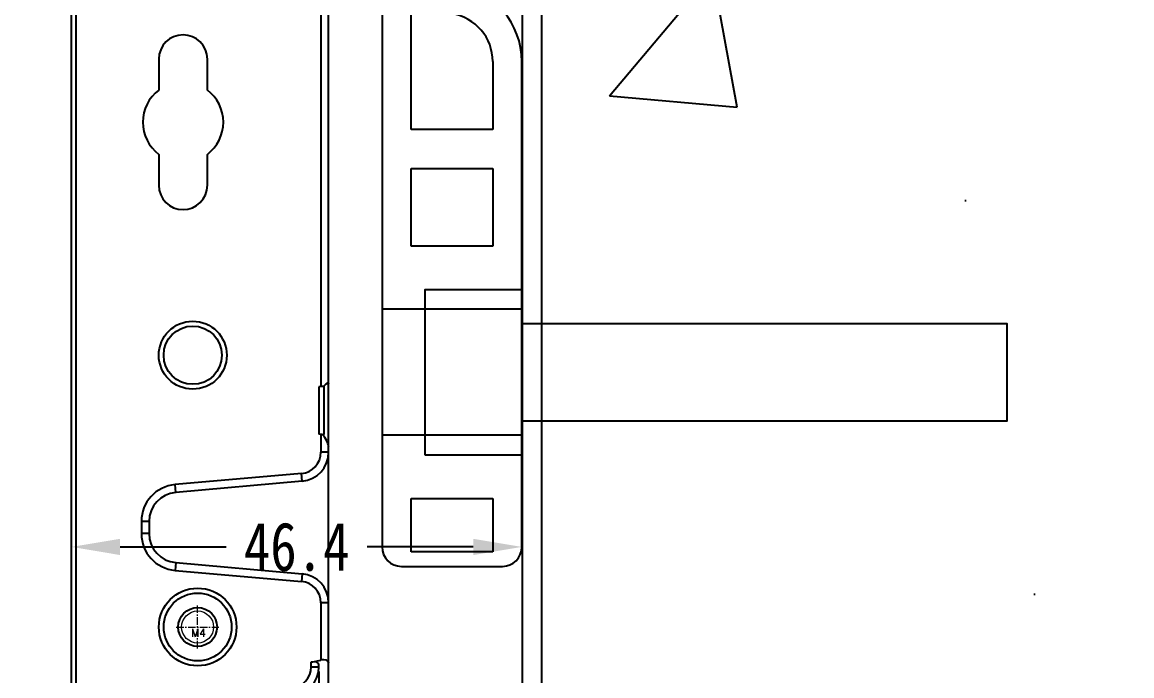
# Model space of a CAD drawing. Header units: inches. Extents: x 21247 to 41470, y -17428 to -10279.
# Drawn here: x 38634.6 to 38748.9, y -13887.5 to -13820.2 of the extents above; entities that cross this region are included whole.
import ezdxf

# ---------------------------------------------------------------- set-up
doc = ezdxf.new("R2010")
doc.units = ezdxf.units.IN
doc.header["$LTSCALE"] = 1.21
doc.header["$MEASUREMENT"] = 0
doc.header["$PDMODE"] = 3
doc.header["$PDSIZE"] = 0.3125
doc.linetypes.add('CENTER', pattern=[0.6, 0.375, -0.075, 0.075, -0.075])
doc.layers.get('0').update_dxf_attribs({"linetype": 'CONTINUOUS'})
doc.layers.get('Defpoints').update_dxf_attribs({"linetype": 'CONTINUOUS'})
doc.layers.add('screw', color=33, linetype='CONTINUOUS', lineweight=13)
doc.styles.get("Standard").update_dxf_attribs({"font": 'txt', "width": 0.8})
doc.styles.add('TXT', font='txt.shx', dxfattribs={"bigfont": 'gbcbig.shx'})
doc.dimstyles.new('001', dxfattribs={"dimscale": 2, "dimtxt": 2.5, "dimasz": 2.5, "dimexe": 1.25, "dimexo": 0, "dimtad": 0, "dimdsep": 46, "dimtxsty": 'Standard', "dimcen": 2.5, "dimclrd": 4, "dimclre": 4, "dimclrt": 3, "dimadec": 0, "dimazin": 0, "dimtfac": 1, "dimtmove": 0, "dimatfit": 3, "dimfxl": 1, "dimarcsym": 0})

# ---------------------------------------------------------------- blocks, each defined once
blk = doc.blocks.new('*D972')
at = {"color": 4, "linetype": 'Continuous', "lineweight": -2, "transparency": 16777216}
for p, q in [((38637.75, -11416.21), (38472.31, -11416.21)), ((38474.81, -11421.21), (38474.81, -12709.71)), ((38474.81, -14240.71), (38474.81, -12952.21)), ((38644.36, -14245.71), (38472.31, -14245.71))]:
    blk.add_line(p, q, dxfattribs=at)
at = {"color": 4, "transparency": 16777216}
for points in [[(38473.98, -11421.21), (38475.65, -11421.21), (38474.81, -11416.21)], [(38473.98, -14240.71), (38475.65, -14240.71), (38474.81, -14245.71)]]:
    blk.add_solid(points, dxfattribs=at)
at = {"layer": 'Defpoints', "color": 0, "transparency": 16777216}
for p in [(38474.81, -11416.21), (38637.75, -11416.21), (38644.36, -14245.71)]:
    blk.add_point(p, dxfattribs=at)
at = {"color": 3, "transparency": 16777216, "insert": (38474.81, -12830.96), "char_height": 60, "attachment_point": 5, "rotation": 90}
blk.add_mtext('2829.5', dxfattribs=at)
blk = doc.blocks.new('screw_m4_l')
at = {"layer": 'screw', "color": 1, "linetype": 'CENTER', "ltscale": 1.679339}
for p, q in [((0, -2.2), (0, 2.2)), ((-2.2, 0), (2.2, 0))]:
    blk.add_line(p, q, dxfattribs=at)
at = {"layer": 'screw', "color": 33}
blk.add_circle((0, 0), 1.65, dxfattribs=at)
at = {"layer": 'screw', "color": 92}
blk.add_arc((0, 0), 2, 270, 180, dxfattribs=at)
at = {"layer": 'screw', "color": 6, "style": 'TXT'}
blk.add_text('M4', height=0.8, dxfattribs=at).set_placement((-0.68, -1))
blk = doc.blocks.new('*U968')
at = {"color": 4, "linetype": 'Continuous'}
for p, q in [((-13.6, 0.75), (-13.6, 168.75)), ((-13.1, 0.75), (-13.1, 168.75)), ((12.9, -157.49), (12.9, 157.49)), ((12.1, 145.5), (12.1, 97.77)), ((-4.6, 131.5), (-4.6, 128.31)), ((0.4, 128.31), (0.4, 131.5)), ((-4.6, 121.69), (-4.6, 118.5)), ((0.4, 118.5), (0.4, 121.69)), ((12.1, 97.77), (11.9, 97.73)), ((11.9, 97.73), (11.9, 92.88)), ((12.41, 97.79), (12.41, 92.84)), ((12.1, 92.84), (11.9, 92.88)), ((12.1, 92.84), (12.1, 91)), ((12.9, 91), (12.1, 91)), ((10.09, 88.81), (-2.93, 87.67)), ((10.16, 88.01), (10.09, 88.81)), ((-2.86, 86.87), (-2.93, 87.67)), ((10.16, 88.01), (-2.86, 86.87)), ((-6.4, 83.88), (-6.4, 82.62)), ((-5.6, 83.88), (-6.4, 83.88)), ((-5.6, 83.88), (-5.6, 82.62)), ((-5.6, 82.62), (-6.4, 82.62)), ((-2.86, 79.63), (-2.93, 78.83)), ((-2.86, 79.63), (10.16, 78.49)), ((-2.93, 78.83), (10.09, 77.69)), ((10.16, 78.49), (10.09, 77.69)), ((12.1, 75.5), (12.1, 69.6)), ((12.9, 75.5), (12.1, 75.5)), ((11.1, 69.39), (12.1, 69.6)), ((11.1, 68.91), (11.1, 69.39)), ((11.1, 68.91), (11.9, 68.91)), ((11.9, 68.91), (11.9, 69.07)), ((11.89, 68.42), (11.9, 57.5))]:
    blk.add_line(p, q, dxfattribs=at)
for centre, radius in [((-1.1, 101), 3.5), ((-1.1, 101), 3), ((-0.6, 73), 4), ((-0.6, 73), 3.5)]:
    blk.add_circle(centre, radius, dxfattribs=at)
at = {"color": 4}
blk.add_circle((-0.6, 73), 2, dxfattribs=at)
at = {"color": 4, "linetype": 'Continuous'}
for centre, radius, start, end in [((-2.1, 131.5), 2.5, 0, 180), ((-2.1, 125), 4.15, 127.0427, 232.9573), ((-2.1, 125), 4.15, 307.0427, 52.9573), ((-2.1, 118.5), 2.5, 180, 0), ((9.9, 91), 2.2, 275, 0), ((9.9, 91), 3, 275, 0), ((-2.6, 83.88), 3.8, 95, 180), ((-2.6, 83.88), 3, 95, 180), ((-2.6, 82.62), 3.8, 180, 265), ((-2.6, 82.62), 3, 180, 265), ((9.9, 75.5), 3, 0, 85), ((9.9, 75.5), 2.2, 0, 85), ((8.9, 68.91), 2.2, 275, 0), ((8.9, 68.91), 3, 275, 0)]:
    blk.add_arc(centre, radius, start, end, dxfattribs=at)
for centre, major_axis, ratio, start_param, end_param in [((12.1, 97.22), (0.778, 0.292), 0.631515, 7.226831, 7.621492), ((12.1, 96.85), (0.76, 1.27), 0.20003, -0.322479, 0.853657), ((12.1, 92.3), (0.778, -0.292), 0.631515, 1.408625, 1.803286), ((12.1, 92.67), (-0.76, 1.27), 0.20003, -2.819114, -1.642979), ((11.1, 68.9), (0.787, 0.252), 0.576693, -0.182915, 1.387881), ((12.1, 69.11), (0.787, 0.252), 0.576693, -0.182915, 1.387881)]:
    blk.add_ellipse(centre, major_axis=major_axis, ratio=ratio, start_param=start_param, end_param=end_param, dxfattribs=at)
at = {"layer": 'screw', "color": 4}
blk.add_blockref('screw_m4_l', (-0.6, 73), dxfattribs=at)
blk = doc.blocks.new('JT')
at = {"color": 7, "linetype": 'Continuous'}
for p, q in [((37142.92, -5883.47), (37142.92, -5967.97)), ((37145.92, -5952.97), (37145.92, -5941.03)), ((37154.32, -5945.97), (37154.32, -5952.97)), ((37157.32, -5995.97), (37157.32, -5945.97)), ((37154.32, -5952.97), (37145.92, -5952.97)), ((37145.92, -5956.97), (37154.32, -5956.97)), ((37145.92, -5964.97), (37145.92, -5956.97)), ((37154.32, -5956.97), (37154.32, -5964.97)), ((37154.32, -5964.97), (37145.92, -5964.97)), ((37142.92, -5967.97), (37142.92, -5987.97)), ((37157.32, -5971.47), (37142.92, -5971.47)), ((37157.32, -5984.47), (37142.92, -5984.47)), ((37142.92, -5987.97), (37142.92, -5995.97)), ((37145.92, -5990.97), (37154.32, -5990.97)), ((37145.92, -5996.47), (37145.92, -5990.97)), ((37154.32, -5990.97), (37154.32, -5996.47)), ((37154.32, -5996.47), (37145.92, -5996.47)), ((37144.92, -5997.97), (37155.32, -5997.97))]:
    blk.add_line(p, q, dxfattribs=at)
at = {"color": 2}
for points in [[(37147.32, -5986.47), (37157.32, -5986.47), (37157.32, -5969.47), (37147.32, -5969.47)], [(37157.32, -5982.97), (37207.32, -5982.97), (37207.32, -5972.97), (37157.32, -5972.97)]]:
    blk.add_lwpolyline(points, close=True, dxfattribs=at)
at = {"color": 7, "linetype": 'Continuous'}
for centre, radius, start, end in [((37149.32, -5945.97), 8, 0, 80.7931), ((37149.32, -5945.97), 5, 0, 80.7931), ((37144.92, -5995.97), 2, 180, 270), ((37155.32, -5995.97), 2, 270, 0)]:
    blk.add_arc(centre, radius, start, end, dxfattribs=at)
blk = doc.blocks.new('*D1090')
at = {"color": 4, "lineweight": -2, "transparency": 16777216}
for p, q in [((38639.65, -13874.21), (38639.65, -13871.71)), ((38686.05, -13874.21), (38686.05, -13871.71)), ((38644.65, -13874.21), (38655.6, -13874.21)), ((38681.05, -13874.21), (38670.1, -13874.21))]:
    blk.add_line(p, q, dxfattribs=at)
at = {"color": 4, "transparency": 16777216}
for points in [[(38644.65, -13873.38), (38644.65, -13875.05), (38639.65, -13874.21)], [(38681.05, -13873.38), (38681.05, -13875.05), (38686.05, -13874.21)]]:
    blk.add_solid(points, dxfattribs=at)
at = {"layer": 'Defpoints', "color": 0, "transparency": 16777216}
for p in [(38639.65, -13874.21), (38639.65, -13874.21), (38686.05, -13874.21)]:
    blk.add_point(p, dxfattribs=at)
at = {"color": 3, "transparency": 16777216, "insert": (38662.85, -13874.21), "char_height": 5, "attachment_point": 5}
blk.add_mtext('46.4', dxfattribs=at)

msp = doc.modelspace()

# ---------------------------------------------------------------- hatches: boundary and pattern name
h = msp.add_hatch()
h.set_pattern_fill('AR-CONC', color=8, scale=22, style=0)
h.set_pattern_definition([(50, (13066.1, -7026.9), (157.79724, -13.8055), [16.5, -181.5]), (355, (13066.1, -7026.9), (-30.5253, 165.4823), [13.2, -145.2]), (100.4514, (13079.25, -7028.05), (127.2721, 151.6767), [14.0228, -154.2513]), (46.1842, (13066.1, -6982.9), (234.793, -36.4142), [24.75, -272.25]), (96.6356, (13085.66, -6985.94), (205.6258, 214.306), [21.0343, -231.3769]), (351.1842, (13066.1, -6982.9), (205.6256, 214.306), [19.8, -217.8]), (21, (13088.1, -6993.9), (131.31955, -88.57616), [16.5, -181.5]), (326, (13088.1, -6993.9), (53.5294, 159.533), [13.2, -145.2]), (71.4514, (13099.04, -7001.29), (184.849, 70.9567), [14.0228, -154.2513]), (37.5, (13066.1, -7026.905), (2.67517, 73.23665), [0, -143.44, 0, -147.4, 0, -145.75]), (7.5, (13066.1, -7026.905), (57.8753, 86.77058), [0, -84.04, 0, -140.14, 0, -55.55]), (327.5, (13017.04, -7026.905), (117.44094, -4.96207), [0, -55, 0, -171.6, 0, -227.7]), (317.5, (12995.04, -7026.9), (128.30096, 22.0231), [0, -71.5, 0, -113.96, 0, -161.7])])
h.paths.add_polyline_path([(38688.104, -11302.766), (38863.228, -11302.766), (38863.228, -14344.782), (38688.104, -14344.782)])

# ---------------------------------------------------------------- linework, layer by layer
at = {"color": 8}
msp.add_lwpolyline([(38688.104, -11302.766), (38863.228, -11302.766), (38863.228, -14344.782), (38688.104, -14344.782)], close=True, dxfattribs=at)
at = {"color": 6}
msp.add_lwpolyline([(38688.049, -11587.213), (38686.049, -11587.213), (38686.104, -14187.213), (38688.104, -14187.213)], close=True, dxfattribs=at)

# ---------------------------------------------------------------- block references
at = {"color": 3}
msp.add_blockref('JT', (1528.73, -7878.247), dxfattribs=at)
at = {"color": 0, "linetype": 'ByBlock', "lineweight": -2, "transparency": 16777216}
msp.add_blockref('*U968', (38653.245, -13955.463), dxfattribs=at)

# ---------------------------------------------------------------- dimensions: what is measured, and where the dimension line sits
at = {"color": 1}
dim = msp.add_linear_dim(base=(38474.812, -11416.213), p1=(38644.357, -14245.713), p2=(38637.745, -11416.213), angle=90, dimstyle='001', override={"dimtxt": 30, "dimdec": 1, "dimfxl": 1.25}, dxfattribs=at)
dim.commit()
dim.dimension.update_dxf_attribs({"geometry": '*D972', "text_midpoint": (38474.812, -12830.963), "dimtype": 160})
at = {"color": 3}
dim = msp.add_linear_dim(base=(38639.645, -13874.213), p1=(38686.045, -13874.213), p2=(38639.645, -13874.213), dimstyle='001', dxfattribs=at)
dim.commit()
dim.dimension.update_dxf_attribs({"geometry": '*D1090', "text_midpoint": (38662.845, -13874.213)})

doc.saveas('drawing.dxf')
